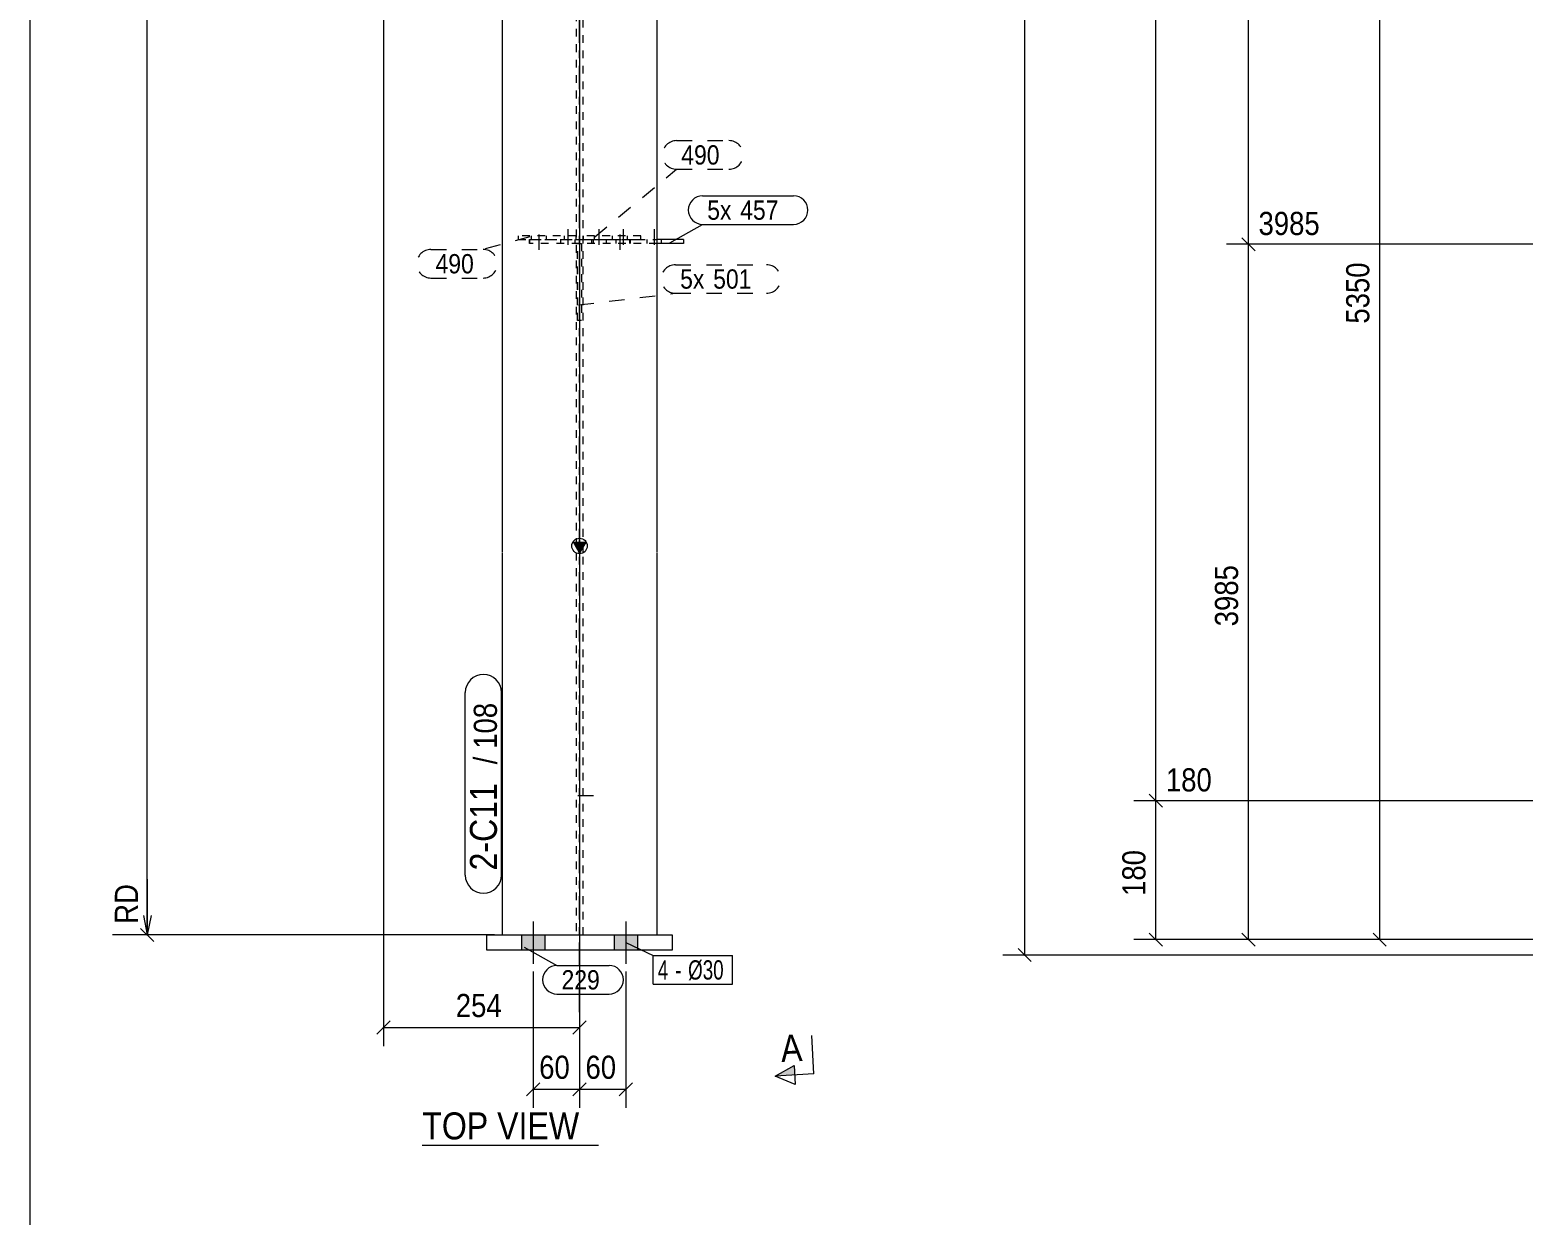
# Model space of a CAD drawing. Header units: millimetres. Extents: x 2 to 579, y 1 to 825.
# Drawn here: x 5 to 198.4, y 154.8 to 308.4 of the extents above; entities that cross this region are included whole.
import ezdxf

# ---------------------------------------------------------------- set-up
doc = ezdxf.new("R2010")
doc.units = ezdxf.units.MM
for name, pattern in [('XKITLINE00', [0]), ('XKITLINE01', [4, 1, -1, 1, -1]), ('XKITLINE02', [4, 2, -2]), ('XKITLINE03', [6, 3, -1, 1, -1])]:
    doc.linetypes.add(name, pattern=pattern)
for name, color, linetype, lineweight in [('Bolt', 3, 'Continuous', 0), ('BoltMark', 7, 'Continuous', 0), ('Dimensions', 7, 'Continuous', 0), ('DrawingSheet', 5, 'Continuous', 0), ('OtherObjectType', 7, 'Continuous', 0), ('Part', 2, 'Continuous', 0), ('PartMark', 7, 'Continuous', 0), ('Section', 6, 'Continuous', 0)]:
    doc.layers.add(name, color=color, linetype=linetype, lineweight=lineweight)
doc.styles.add('ARIAL', font='ARIAL.TTF')
doc.styles.add('ARIAL_NARROW', font='ARIALN.TTF')

# ---------------------------------------------------------------- blocks, each defined once
blk = doc.blocks.new('*A56')
at = {"layer": 'Bolt', "color": 3, "linetype": 'XKITLINE02', "lineweight": 0}
blk.add_line((77.99, 209.09), (74.4, 209.09), dxfattribs=at)
blk = doc.blocks.new('*A58')
at = {"layer": 'Bolt'}
for points in [[(71.7, 191.09), (71.7, 189.09), (68.7, 189.09), (68.7, 191.09)], [(71.7, 191.09), (71.7, 189.09), (68.7, 189.09), (68.7, 191.09)], [(83.7, 191.09), (83.7, 189.09), (80.7, 189.09), (80.7, 191.09)], [(83.7, 191.09), (83.7, 189.09), (80.7, 189.09), (80.7, 191.09)]]:
    blk.add_hatch(color=3, dxfattribs=at).paths.add_polyline_path(points, flags=17)
at = {"layer": 'Bolt', "color": 3, "linetype": 'XKITLINE00', "lineweight": 0}
for p, q in [((70.2, 192.84), (70.2, 187.34)), ((70.2, 192.84), (70.2, 187.34)), ((82.2, 192.84), (82.2, 187.34)), ((82.2, 192.84), (82.2, 187.34)), ((68.7, 191.09), (68.7, 189.09)), ((68.7, 191.09), (68.7, 189.09)), ((71.7, 191.09), (71.7, 189.09)), ((71.7, 191.09), (71.7, 189.09)), ((80.7, 191.09), (80.7, 189.09)), ((80.7, 191.09), (80.7, 189.09)), ((83.7, 191.09), (83.7, 189.09)), ((83.7, 191.09), (83.7, 189.09))]:
    blk.add_line(p, q, dxfattribs=at)
blk = doc.blocks.new('*A59')
at = {"layer": 'Bolt', "color": 3, "linetype": 'XKITLINE02', "lineweight": 0}
for p, q in [((70.95, 279.84), (70.95, 282.84)), ((69.96, 281.19), (69.96, 281.69)), ((71.93, 281.19), (71.93, 281.69))]:
    blk.add_line(p, q, dxfattribs=at)
blk = doc.blocks.new('*A60')
at = {"layer": 'Bolt', "color": 3, "linetype": 'XKITLINE02', "lineweight": 0}
for p, q in [((81.45, 279.84), (81.45, 282.84)), ((80.46, 281.19), (80.46, 281.69)), ((82.43, 281.19), (82.43, 281.69))]:
    blk.add_line(p, q, dxfattribs=at)
blk = doc.blocks.new('*A61')
at = {"layer": 'Bolt', "color": 3, "linetype": 'XKITLINE02', "lineweight": 0}
for p, q in [((74.67, 282.53), (74.67, 279.53)), ((78.69, 282.53), (78.69, 279.53)), ((81.83, 282.53), (81.83, 279.53)), ((85.85, 282.53), (85.85, 279.53)), ((73.73, 281.19), (73.73, 280.69)), ((75.61, 281.19), (75.61, 280.69)), ((77.75, 281.19), (77.75, 280.69)), ((79.63, 281.19), (79.63, 280.69)), ((80.89, 281.19), (80.89, 280.69)), ((82.77, 281.19), (82.77, 280.69)), ((84.91, 281.19), (84.91, 280.69)), ((86.79, 281.19), (86.79, 280.69))]:
    blk.add_line(p, q, dxfattribs=at)
blk = doc.blocks.new('*A70')
at = {"layer": 'Part'}
blk.add_hatch(color=2, dxfattribs=at).paths.add_polyline_path([(75.4, 241.99), (77, 241.99), (76.2, 240.59)], flags=17)
at = {"layer": 'Part', "color": 2, "linetype": 'XKITLINE00', "lineweight": 0}
for p, q in [((66.2, 240.69), (66.2, 312.49)), ((86.2, 312.49), (86.2, 240.69)), ((76.2, 240.59), (75.4, 241.99)), ((75.4, 241.99), (77, 241.99)), ((77, 241.99), (76.2, 240.59)), ((66.2, 191.09), (66.2, 240.59)), ((86.2, 240.59), (86.2, 191.09))]:
    blk.add_line(p, q, dxfattribs=at)
at = {"layer": 'Part', "color": 7, "linetype": 'XKITLINE01', "lineweight": 0}
for p, q in [((75.75, 312.49), (75.75, 240.69)), ((76.65, 240.69), (76.65, 312.49)), ((75.75, 240.59), (75.75, 191.09)), ((76.65, 191.09), (76.65, 240.59)), ((66.2, 191.09), (86.2, 191.09))]:
    blk.add_line(p, q, dxfattribs=at)
at = {"layer": 'Part', "color": 7, "linetype": 'XKITLINE03', "lineweight": 0}
for p, q in [((76.2, 240.69), (76.2, 312.49)), ((76.2, 181.09), (76.2, 240.59))]:
    blk.add_line(p, q, dxfattribs=at)
at = {"layer": 'Part', "color": 2, "linetype": 'XKITLINE00', "lineweight": 0}
blk.add_circle((76.2, 241.49), 1, dxfattribs=at)
blk = doc.blocks.new('*A72')
at = {"layer": 'Part', "color": 2, "linetype": 'XKITLINE00', "lineweight": 0}
for p, q in [((64.2, 189.09), (64.2, 191.09)), ((64.2, 191.09), (88.2, 191.09)), ((88.2, 191.09), (88.2, 189.09)), ((88.2, 189.09), (64.2, 189.09))]:
    blk.add_line(p, q, dxfattribs=at)
blk = doc.blocks.new('*A78')
at = {"layer": 'Part', "color": 7, "linetype": 'XKITLINE01', "lineweight": 0}
for p, q in [((75.75, 281.69), (68.25, 281.69)), ((68.25, 281.69), (68.25, 281.19)), ((68.25, 281.19), (75.75, 281.19)), ((74.25, 281.19), (74.25, 281.69)), ((75.75, 281.19), (75.75, 281.69))]:
    blk.add_line(p, q, dxfattribs=at)
blk = doc.blocks.new('*A79')
at = {"layer": 'Part', "color": 7, "linetype": 'XKITLINE01', "lineweight": 0}
for p, q in [((84.15, 281.69), (76.65, 281.69)), ((76.65, 281.69), (76.65, 281.19)), ((76.65, 281.19), (84.15, 281.19)), ((78.15, 281.19), (78.15, 281.69)), ((84.15, 281.19), (84.15, 281.69))]:
    blk.add_line(p, q, dxfattribs=at)
blk = doc.blocks.new('*A80')
at = {"layer": 'Part', "color": 7, "linetype": 'XKITLINE01', "lineweight": 0}
for p, q in [((75.95, 280.69), (76.45, 280.69)), ((75.95, 270.69), (75.95, 280.69)), ((75.95, 280.69), (76.45, 280.69)), ((76.45, 280.69), (76.45, 270.69)), ((76.45, 270.69), (75.95, 270.69))]:
    blk.add_line(p, q, dxfattribs=at)
blk = doc.blocks.new('*A81')
at = {"layer": 'Part', "color": 7, "linetype": 'XKITLINE01', "lineweight": 0}
for p, q in [((69.7, 281.19), (69.7, 280.69)), ((69.7, 280.69), (69.7, 281.19)), ((69.7, 281.19), (86.2, 281.19)), ((86.2, 280.69), (69.7, 280.69)), ((78.02, 280.69), (78.02, 281.19)), ((82.7, 281.19), (82.7, 280.69)), ((82.7, 280.69), (82.7, 281.19))]:
    blk.add_line(p, q, dxfattribs=at)
at = {"layer": 'Part', "color": 2, "linetype": 'XKITLINE00', "lineweight": 0}
for p, q in [((89.65, 281.19), (86.2, 281.19)), ((89.65, 280.69), (86.2, 280.69)), ((89.65, 281.19), (89.65, 280.69))]:
    blk.add_line(p, q, dxfattribs=at)
blk = doc.blocks.new('*A174')
at = {"layer": 'DrawingSheet', "color": 5, "linetype": 'XKITLINE00', "lineweight": 0}
blk.add_line((5, 825), (5, 5), dxfattribs=at)
blk = doc.blocks.new('*A182')
at = {"layer": 'Dimensions', "color": 7, "linetype": 'XKITLINE00', "lineweight": 0}
for p, q in [((133.88, 188.48), (133.88, 666.4)), ((293.85, 188.48), (131.03, 188.48)), ((133.03, 189.32), (134.72, 187.63))]:
    blk.add_line(p, q, dxfattribs=at)
at = {"layer": 'Dimensions', "color": 3}
blk.add_point((133.88, 188.48), dxfattribs=at)
blk = doc.blocks.new('*A193')
at = {"layer": 'Dimensions', "color": 7, "linetype": 'XKITLINE00', "lineweight": 0}
for p, q in [((150, 209.32), (151.7, 207.63)), ((316.96, 208.48), (148, 208.48)), ((150.85, 190.48), (150.85, 208.48)), ((295.35, 190.48), (148, 190.48)), ((150, 191.32), (151.7, 189.63))]:
    blk.add_line(p, q, dxfattribs=at)
at = {"layer": 'Dimensions', "color": 3}
for p in [(150.85, 208.48), (150.85, 190.48)]:
    blk.add_point(p, dxfattribs=at)
at = {"layer": 'Dimensions', "color": 3, "style": 'ARIAL', "width": 0.85}
blk.add_text('180', height=3, dxfattribs=at).set_placement((152.15, 209.68))
blk.add_text('180', height=3, rotation=90.0002, dxfattribs=at).set_placement((149.5, 196.14))
blk = doc.blocks.new('*A194')
at = {"layer": 'Dimensions', "color": 7, "linetype": 'XKITLINE00', "lineweight": 0}
for p, q in [((150.85, 208.48), (150.85, 565.1)), ((150, 209.32), (151.7, 207.63)), ((316.96, 208.48), (148, 208.48))]:
    blk.add_line(p, q, dxfattribs=at)
at = {"layer": 'Dimensions', "color": 3}
blk.add_point((150.85, 208.48), dxfattribs=at)
blk = doc.blocks.new('*A196')
at = {"layer": 'Dimensions', "color": 7, "linetype": 'XKITLINE00', "lineweight": 0}
for p, q in [((303.95, 280.58), (160, 280.58)), ((162, 281.42), (163.7, 279.73)), ((162.85, 190.48), (162.85, 280.58)), ((295.35, 190.48), (160, 190.48)), ((162, 191.32), (163.7, 189.63))]:
    blk.add_line(p, q, dxfattribs=at)
at = {"layer": 'Dimensions', "color": 3}
for p in [(162.85, 280.58), (162.85, 190.48)]:
    blk.add_point(p, dxfattribs=at)
at = {"layer": 'Dimensions', "color": 3, "style": 'ARIAL', "width": 0.85}
blk.add_text('3985', height=3, dxfattribs=at).set_placement((164.15, 281.78))
blk.add_text('3985', height=3, rotation=90.0002, dxfattribs=at).set_placement((161.5, 231.08))
blk = doc.blocks.new('*A197')
at = {"layer": 'Dimensions', "color": 7, "linetype": 'XKITLINE00', "lineweight": 0}
for p, q in [((162, 431.47), (163.7, 429.78)), ((296.45, 430.62), (160, 430.62)), ((162.85, 280.58), (162.85, 430.62)), ((303.95, 280.58), (160, 280.58)), ((162, 281.42), (163.7, 279.73))]:
    blk.add_line(p, q, dxfattribs=at)
at = {"layer": 'Dimensions', "color": 3}
for p in [(162.85, 430.62), (162.85, 280.58)]:
    blk.add_point(p, dxfattribs=at)
at = {"layer": 'Dimensions', "color": 3, "style": 'ARIAL', "width": 0.85}
blk.add_text('6585', height=3, dxfattribs=at).set_placement((164.15, 431.82))
blk.add_text('2600', height=3, rotation=90.0002, dxfattribs=at).set_placement((161.5, 351.15))
blk = doc.blocks.new('*A199')
at = {"layer": 'Dimensions', "color": 7, "linetype": 'XKITLINE00', "lineweight": 0}
for p, q in [((179, 359.87), (180.7, 358.18)), ((296.75, 359.02), (177, 359.02)), ((179.85, 190.48), (179.85, 359.02)), ((295.35, 190.48), (177, 190.48)), ((179, 191.32), (180.7, 189.63))]:
    blk.add_line(p, q, dxfattribs=at)
at = {"layer": 'Dimensions', "color": 3}
for p in [(179.85, 359.02), (179.85, 190.48)]:
    blk.add_point(p, dxfattribs=at)
at = {"layer": 'Dimensions', "color": 3, "style": 'ARIAL', "width": 0.85}
blk.add_text('5350', height=3, dxfattribs=at).set_placement((181.15, 360.22))
blk.add_text('5350', height=3, rotation=90.0002, dxfattribs=at).set_placement((178.5, 270.3))
blk = doc.blocks.new('*A260')
at = {"layer": 'Dimensions', "color": 7, "linetype": 'XKITLINE00', "lineweight": 0}
for p, q in [((50.81, 584.34), (50.81, 176.69)), ((76.2, 584.34), (76.2, 176.69)), ((51.66, 179.94), (49.96, 178.24)), ((77.05, 179.94), (75.35, 178.24)), ((50.81, 179.09), (76.2, 179.09))]:
    blk.add_line(p, q, dxfattribs=at)
at = {"layer": 'Dimensions', "color": 3}
for p in [(50.81, 179.09), (76.2, 179.09)]:
    blk.add_point(p, dxfattribs=at)
at = {"layer": 'Dimensions', "color": 3, "style": 'ARIAL', "width": 0.85}
blk.add_text('254', height=3, dxfattribs=at).set_placement((60.17, 180.44))
blk = doc.blocks.new('*A261')
at = {"layer": 'Dimensions', "color": 7, "linetype": 'XKITLINE00', "lineweight": 0}
for p, q in [((76.2, 190.09), (76.2, 168.69)), ((70.2, 186.34), (70.2, 168.69)), ((71.05, 171.94), (69.35, 170.24)), ((70.2, 171.09), (76.2, 171.09)), ((77.05, 171.94), (75.35, 170.24))]:
    blk.add_line(p, q, dxfattribs=at)
at = {"layer": 'Dimensions', "color": 3}
for p in [(70.2, 171.09), (76.2, 171.09)]:
    blk.add_point(p, dxfattribs=at)
at = {"layer": 'Dimensions', "color": 3, "style": 'ARIAL', "width": 0.85}
blk.add_text('60', height=3, dxfattribs=at).set_placement((70.97, 172.44))
blk = doc.blocks.new('*A262')
at = {"layer": 'Dimensions', "color": 7, "linetype": 'XKITLINE00', "lineweight": 0}
for p, q in [((76.2, 190.09), (76.2, 168.69)), ((82.2, 186.34), (82.2, 168.69)), ((77.05, 171.94), (75.35, 170.24)), ((76.2, 171.09), (82.2, 171.09)), ((83.05, 171.94), (81.35, 170.24))]:
    blk.add_line(p, q, dxfattribs=at)
at = {"layer": 'Dimensions', "color": 3}
for p in [(76.2, 171.09), (82.2, 171.09)]:
    blk.add_point(p, dxfattribs=at)
at = {"layer": 'Dimensions', "color": 3, "style": 'ARIAL', "width": 0.85}
blk.add_text('60', height=3, dxfattribs=at).set_placement((76.97, 172.44))
blk = doc.blocks.new('*A263')
at = {"layer": 'BoltMark', "color": 7, "linetype": 'XKITLINE00', "lineweight": 0}
for p, q in [((82.2, 190.09), (85.73, 188.4)), ((85.73, 188.4), (96.03, 188.4)), ((85.73, 184.7), (85.73, 188.4)), ((96.03, 184.7), (96.03, 188.4)), ((85.73, 184.7), (96.03, 184.7))]:
    blk.add_line(p, q, dxfattribs=at)
at = {"layer": 'BoltMark', "color": 3, "style": 'ARIAL_NARROW', "width": 0.85}
for s, p in [('4', (86.33, 185.3)), ('Ø30', (90.26, 185.3)), ('-', (88.6, 185.3))]:
    blk.add_text(s, height=2.5, dxfattribs=at).set_placement(p)
blk = doc.blocks.new('*A264')
at = {"layer": 'PartMark', "color": 7, "linetype": 'XKITLINE00', "lineweight": 0}
for p, q in [((61.4, 198.84), (61.4, 222.49)), ((66.1, 198.84), (66.1, 222.49))]:
    blk.add_line(p, q, dxfattribs=at)
for centre, start, end in [((63.75, 222.49), 0, 180), ((63.75, 198.84), 180, 0)]:
    blk.add_arc(centre, 2.35, start, end, dxfattribs=at)
at = {"layer": 'PartMark', "color": 3, "style": 'ARIAL', "width": 0.85}
for s, p in [('108', (65.5, 215.21)), ('/', (65.5, 213.2))]:
    blk.add_text(s, height=3, rotation=90.0002, dxfattribs=at).set_placement(p)
at = {"layer": 'PartMark', "color": 1, "style": 'ARIAL', "width": 0.85}
blk.add_text('2-C11', height=3.5, rotation=90.0002, dxfattribs=at).set_placement((65.5, 199.44))
blk = doc.blocks.new('*A265')
at = {"layer": 'PartMark', "color": 7, "linetype": 'XKITLINE00', "lineweight": 0}
for p, q in [((92.14, 286.86), (103.93, 286.86)), ((87.9, 280.77), (92.14, 283.16)), ((92.14, 283.16), (103.93, 283.16))]:
    blk.add_line(p, q, dxfattribs=at)
for centre, start, end in [((92.14, 285.01), 90, 270), ((103.93, 285.01), 270, 90)]:
    blk.add_arc(centre, 1.85, start, end, dxfattribs=at)
at = {"layer": 'PartMark', "color": 3, "style": 'ARIAL', "width": 0.85}
for s, p in [('5x', (92.74, 283.76)), ('457', (97.01, 283.76))]:
    blk.add_text(s, height=2.5, dxfattribs=at).set_placement(p)
blk = doc.blocks.new('*A266')
at = {"layer": 'PartMark', "color": 7, "linetype": 'XKITLINE02', "lineweight": 0}
for p, q in [((88.63, 277.93), (100.42, 277.93)), ((76.08, 272.72), (88.63, 274.23)), ((88.63, 274.23), (100.42, 274.23))]:
    blk.add_line(p, q, dxfattribs=at)
for centre, start, end in [((88.63, 276.08), 90, 270), ((100.42, 276.08), 270, 90)]:
    blk.add_arc(centre, 1.85, start, end, dxfattribs=at)
at = {"layer": 'PartMark', "color": 3, "style": 'ARIAL', "width": 0.85}
for s, p in [('5x', (89.23, 274.83)), ('501', (93.51, 274.83))]:
    blk.add_text(s, height=2.5, dxfattribs=at).set_placement(p)
blk = doc.blocks.new('*A268')
at = {"layer": 'Section'}
blk.add_hatch(color=3, dxfattribs=at).paths.add_polyline_path([(104.05, 172.94), (101.55, 172.8), (103.98, 174.18)], flags=17)
at = {"layer": 'Section', "color": 1, "linetype": 'XKITLINE00', "lineweight": 0}
for q in [(106.28, 178.06), (101.55, 172.8)]:
    blk.add_line((106.55, 173.07), q, dxfattribs=at)
at = {"layer": 'Section', "color": 3, "linetype": 'XKITLINE00', "lineweight": 0}
for p, q in [((101.55, 172.8), (103.98, 174.18)), ((103.98, 174.18), (104.12, 171.69)), ((104.12, 171.69), (101.55, 172.8))]:
    blk.add_line(p, q, dxfattribs=at)
at = {"layer": 'Section', "color": 7, "style": 'ARIAL', "width": 0.85}
blk.add_text('A', height=3.5, rotation=3.0138, dxfattribs=at).set_placement((102.35, 174.6))
blk = doc.blocks.new('*A269')
at = {"layer": 'OtherObjectType', "color": 7, "linetype": 'XKITLINE00', "lineweight": 0}
blk.add_line((55.83, 163.84), (78.65, 163.84), dxfattribs=at)
at = {"layer": 'OtherObjectType', "color": 7, "style": 'ARIAL', "width": 0.85}
blk.add_text('TOP VIEW', height=3.5, dxfattribs=at).set_placement((55.83, 164.59))
blk = doc.blocks.new('*A270')
at = {"layer": 'PartMark', "color": 7, "linetype": 'XKITLINE00', "lineweight": 0}
for p, q in [((69.03, 189.52), (73.27, 187.12)), ((73.27, 187.12), (80.03, 187.12)), ((73.27, 183.42), (80.03, 183.42))]:
    blk.add_line(p, q, dxfattribs=at)
for centre, start, end in [((73.27, 185.27), 90, 270), ((80.03, 185.27), 270, 90)]:
    blk.add_arc(centre, 1.85, start, end, dxfattribs=at)
at = {"layer": 'PartMark', "color": 3, "style": 'ARIAL', "width": 0.85}
blk.add_text('229', height=2.5, dxfattribs=at).set_placement((73.87, 184.02))
blk = doc.blocks.new('*A275')
at = {"layer": 'Dimensions', "color": 7, "linetype": 'XKITLINE00', "lineweight": 0}
for p, q in [((20.2, 191.09), (20.2, 586.65)), ((20.2, 198.31), (20.2, 191.09)), ((19.7, 193.59), (20.2, 191.09)), ((20.7, 193.59), (20.2, 191.09)), ((19.35, 191.94), (21.05, 190.24)), ((65.2, 191.09), (15.7, 191.09)), ((65.2, 191.09), (17.35, 191.09))]:
    blk.add_line(p, q, dxfattribs=at)
at = {"layer": 'Dimensions', "color": 3}
blk.add_point((20.2, 191.09), dxfattribs=at)
at = {"layer": 'Dimensions', "color": 7}
blk.add_point((20.2, 191.09), dxfattribs=at)
at = {"layer": 'Dimensions', "color": 3, "style": 'ARIAL', "width": 0.85}
blk.add_text('RD', height=3, rotation=90.0002, dxfattribs=at).set_placement((19, 192.53))
blk = doc.blocks.new('*A287')
at = {"layer": 'PartMark', "color": 7, "linetype": 'XKITLINE02', "lineweight": 0}
for p, q in [((88.78, 294.01), (95.55, 294.01)), ((78.18, 281.56), (88.78, 290.31)), ((88.78, 290.31), (95.55, 290.31))]:
    blk.add_line(p, q, dxfattribs=at)
for centre, start, end in [((88.78, 292.16), 90, 270), ((95.55, 292.16), 270, 90)]:
    blk.add_arc(centre, 1.85, start, end, dxfattribs=at)
at = {"layer": 'PartMark', "color": 3, "style": 'ARIAL', "width": 0.85}
blk.add_text('490', height=2.5, dxfattribs=at).set_placement((89.38, 290.91))
blk = doc.blocks.new('*A288')
at = {"layer": 'PartMark', "color": 7, "linetype": 'XKITLINE02', "lineweight": 0}
for p, q in [((69.78, 281.56), (63.71, 279.91)), ((56.95, 279.91), (63.71, 279.91)), ((56.95, 276.21), (63.71, 276.21))]:
    blk.add_line(p, q, dxfattribs=at)
for centre, start, end in [((56.95, 278.06), 90, 270), ((63.71, 278.06), 270, 90)]:
    blk.add_arc(centre, 1.85, start, end, dxfattribs=at)
at = {"layer": 'PartMark', "color": 3, "style": 'ARIAL', "width": 0.85}
blk.add_text('490', height=2.5, dxfattribs=at).set_placement((57.55, 276.81))

msp = doc.modelspace()

# ---------------------------------------------------------------- block references
at = {"lineweight": 0}
for name in ['*A174', '*A268', '*A182', '*A275', '*A260', '*A194', '*A56', '*A197', '*A199', '*A287', '*A265', '*A196', '*A59', '*A61', '*A60', '*A288', '*A78', '*A81', '*A80', '*A79', '*A266', '*A264', '*A193', '*A58', '*A72', '*A261', '*A262', '*A263', '*A270', '*A269']:
    msp.add_blockref(name, (0, 0), dxfattribs=at)
at = {"layer": 'Part', "lineweight": 0}
msp.add_blockref('*A70', (0, 0), dxfattribs=at)

doc.saveas('drawing.dxf')
